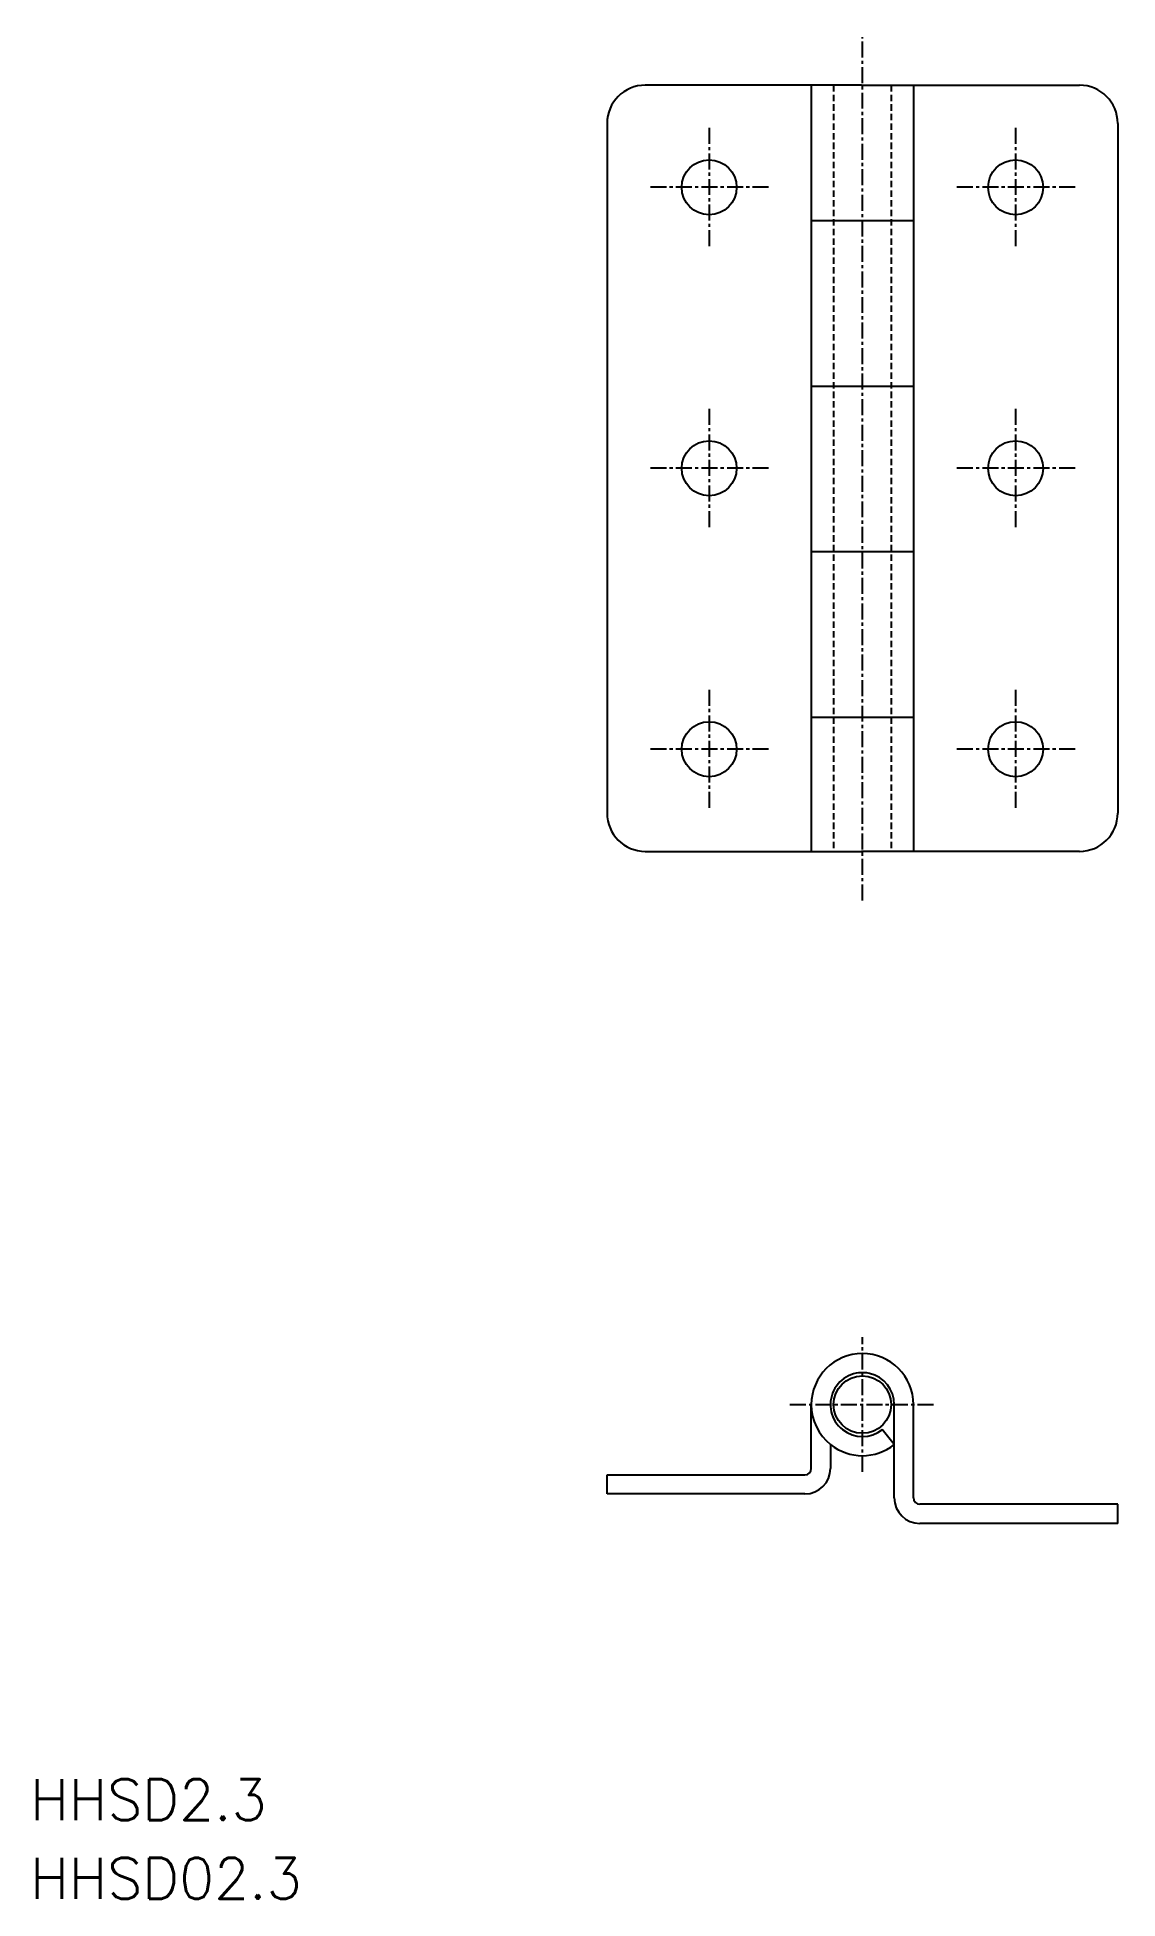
# Model space of a CAD drawing. Extents: x -65 to 20, y -82 to 64.
import ezdxf

# ---------------------------------------------------------------- set-up
doc = ezdxf.new("R2010")
doc.units = 0
doc.linetypes.add('CENTER', pattern=[2, 1.25, -0.25, 0.25, -0.25])
doc.linetypes.add('DASHED', pattern=[0.75, 0.5, -0.25])
doc.layers.get('0').update_dxf_attribs({"linetype": 'CONTINUOUS'})
doc.layers.add('CENTER', color=1, linetype='CENTER')
doc.styles.get("Standard").update_dxf_attribs({"font": 'txt.shx', "bigfont": 'bigfont.shx'})

msp = doc.modelspace()

# ---------------------------------------------------------------- linework, layer by layer
at = {"color": 7, "linetype": 'CONTINUOUS'}
for p, q in [((0, 60), (-16.94, 60)), ((-3.94, 60), (-3.94, 49.41)), ((0, 60), (17.06, 60)), ((4.06, 60), (4.06, 49.41)), ((-19.94, 57), (-19.94, 3)), ((20.06, 57), (20.06, 3)), ((-3.94, 49.41), (-3.94, 36.44)), ((-3.94, 49.41), (4.06, 49.41)), ((4.06, 49.41), (4.06, 36.44)), ((-3.94, 36.44), (-3.94, 23.47)), ((-3.94, 36.44), (4.06, 36.44)), ((4.06, 36.44), (4.06, 23.47)), ((-3.94, 23.47), (-3.94, 10.5)), ((-3.94, 23.47), (4.06, 23.47)), ((4.06, 23.47), (4.06, 10.5)), ((-3.94, 10.5), (-3.94, 0)), ((-3.94, 10.5), (4.06, 10.5)), ((4.06, 10.5), (4.06, 0)), ((-16.94, 0), (0, 0)), ((17.06, 0), (0, 0)), ((-3.94, -48.32), (-3.94, -43.32)), ((2.56, -46.44), (2.56, -43.32)), ((4.06, -50.62), (4.06, -43.32)), ((-2.44, -46.44), (-2.44, -48.32)), ((2.56, -46.44), (1.62, -45.27)), ((2.56, -50.62), (2.56, -46.44)), ((-19.94, -48.82), (-4.44, -48.82)), ((-19.94, -50.32), (-19.94, -48.82)), ((-4.44, -50.32), (-19.94, -50.32)), ((20.06, -51.12), (4.56, -51.12)), ((20.06, -52.62), (20.06, -51.12)), ((20.06, -52.62), (4.56, -52.62))]:
    msp.add_line(p, q, dxfattribs=at)
at = {"color": 3, "linetype": 'DASHED'}
for p, q in [((-2.19, 60), (-2.19, 0)), ((2.31, 60), (2.31, 0))]:
    msp.add_line(p, q, dxfattribs=at)
at = {"color": 7, "linetype": 'CONTINUOUS'}
for centre, radius in [((-11.94, 52), 2.15), ((12.06, 52), 2.15), ((-11.94, 30), 2.15), ((12.06, 30), 2.15), ((-11.94, 8), 2.15), ((12.06, 8), 2.15), ((0.06, -43.32), 2.25)]:
    msp.add_circle(centre, radius, dxfattribs=at)
for centre, radius, start, end in [((-16.94, 57), 3, 90, 180), ((17.06, 57), 3, 0, 90), ((-16.94, 3), 3, 180, 270), ((17.06, 3), 3, 270, 0), ((0.06, -43.32), 4, 0, 180), ((0.06, -43.32), 2.5, 0, 308.6822), ((0.06, -43.32), 4, 180, 231.3178), ((0.06, -43.32), 4, 231.3178, 308.6822), ((-4.44, -48.32), 2, 270, 0), ((-4.44, -48.32), 0.5, 270, 0), ((4.56, -50.62), 2, 180, 270), ((4.56, -50.62), 0.5, 180, 270)]:
    msp.add_arc(centre, radius, start, end, dxfattribs=at)
at = {"layer": 'CENTER', "color": 1, "linetype": 'CENTER'}
for p, q in [((0.06, -3.84), (0.06, 63.75)), ((-11.94, 56.65), (-11.94, 47.35)), ((12.06, 56.65), (12.06, 47.35)), ((-7.29, 52), (-16.59, 52)), ((16.71, 52), (7.41, 52)), ((-11.94, 34.65), (-11.94, 25.35)), ((12.06, 34.65), (12.06, 25.35)), ((-7.29, 30), (-16.59, 30)), ((16.71, 30), (7.41, 30)), ((-11.94, 12.65), (-11.94, 3.35)), ((12.06, 12.65), (12.06, 3.35)), ((-7.29, 8), (-16.59, 8)), ((16.71, 8), (7.41, 8)), ((0.06, -48.58), (0.06, -38.05)), ((-5.62, -43.32), (5.74, -43.32))]:
    msp.add_line(p, q, dxfattribs=at)

# ---------------------------------------------------------------- texts
at = {"color": 7, "linetype": 'CONTINUOUS'}
for s, p in [('HHSD2.3', (-65.11, -75.86)), ('HHSD02.3', (-65.11, -82.02))]:
    msp.add_text(s, height=3.2, dxfattribs=at).set_placement(p)

doc.saveas('drawing.dxf')
